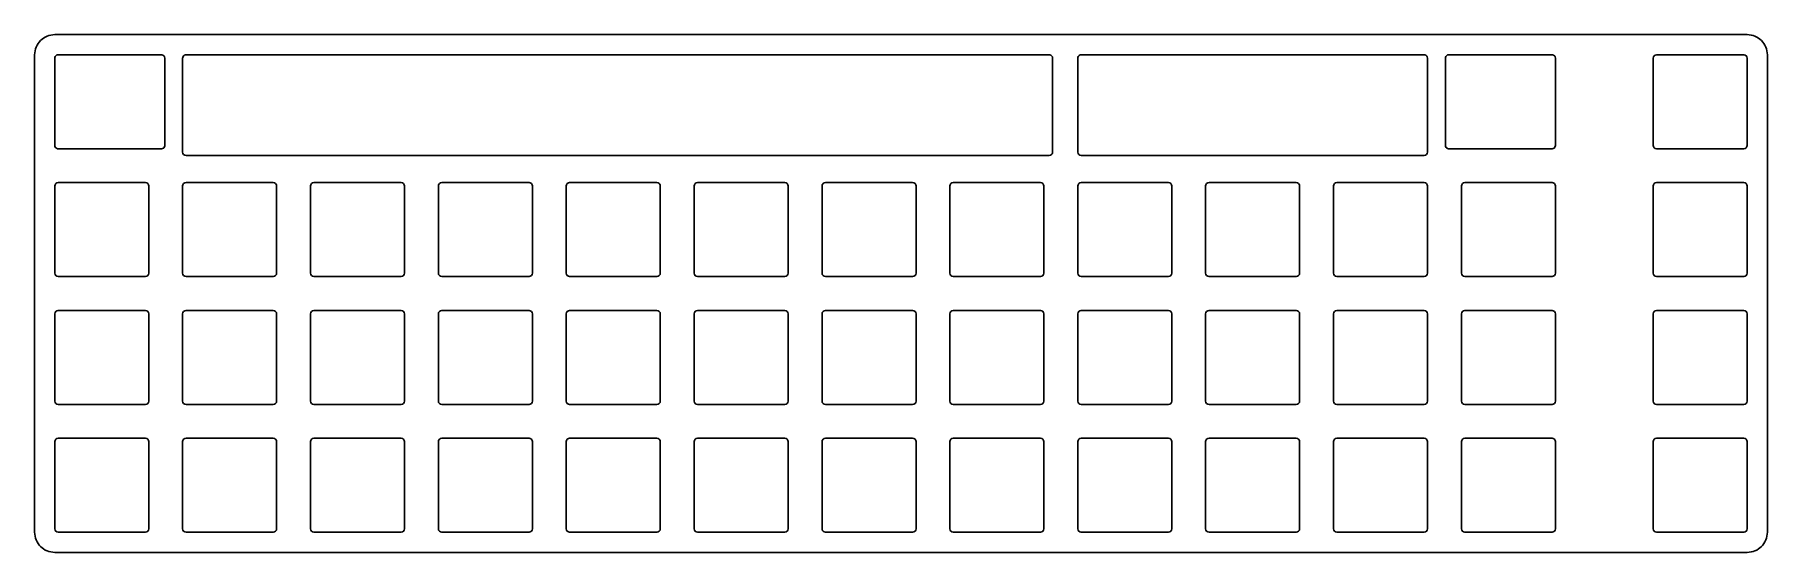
# Model space of a CAD drawing. Header units: millimetres. Extents: x -263 to -5, y 110 to 187.
import ezdxf

# ---------------------------------------------------------------- set-up
doc = ezdxf.new("R2010")
doc.units = ezdxf.units.MM
doc.layers.get('0').update_dxf_attribs({"linetype": 'CONTINUOUS'})

msp = doc.modelspace()

# ---------------------------------------------------------------- linework, layer by layer
for points in [[(-262.76, 184.18, -0.414214), (-259.76, 187.18), (-7.63, 187.18, -0.414214), (-4.63, 184.18), (-4.63, 113.03, -0.414214), (-7.63, 110.03), (-259.76, 110.03, -0.414214), (-262.76, 113.03)], [(-240.21, 169.18), (-111.61, 169.18), (-111.44, 169.21), (-111.31, 169.28), (-111.26, 169.33), (-111.17, 169.44), (-111.12, 169.59), (-111.11, 169.68), (-111.11, 183.68), (-111.14, 183.86), (-111.22, 183.99), (-111.26, 184.04), (-111.38, 184.12), (-111.52, 184.17), (-111.61, 184.18), (-240.21, 184.18), (-240.38, 184.15), (-240.51, 184.08), (-240.56, 184.04), (-240.65, 183.92), (-240.7, 183.77), (-240.71, 183.68), (-240.71, 169.68, 0.414214)], [(-107.36, 183.68), (-107.36, 169.68, 0.414214), (-106.86, 169.18), (-55.76, 169.18, 0.414214), (-55.26, 169.68), (-55.26, 183.68), (-55.29, 183.86), (-55.36, 183.99), (-55.4, 184.04), (-55.52, 184.12), (-55.67, 184.17), (-55.76, 184.18), (-106.86, 184.18), (-107.03, 184.15), (-107.16, 184.08), (-107.21, 184.04), (-107.3, 183.92), (-107.35, 183.77)], [(-21.63, 183.68, -0.414214), (-21.13, 184.18), (-8.13, 184.18, -0.414214), (-7.63, 183.68), (-7.63, 170.68, -0.414214), (-8.13, 170.18), (-21.13, 170.18, -0.414214), (-21.63, 170.68)], [(-259.26, 151.13, -0.414214), (-259.76, 151.63), (-259.76, 164.63, -0.414214), (-259.26, 165.13), (-246.26, 165.13, -0.414214), (-245.76, 164.63), (-245.76, 151.63, -0.414214), (-246.26, 151.13)], [(-240.21, 151.13, -0.414214), (-240.71, 151.63), (-240.71, 164.63, -0.414214), (-240.21, 165.13), (-227.21, 165.13, -0.414214), (-226.71, 164.63), (-226.71, 151.63, -0.414214), (-227.21, 151.13)], [(-221.66, 164.63, -0.414214), (-221.16, 165.13), (-208.16, 165.13, -0.414214), (-207.66, 164.63), (-207.66, 151.63, -0.414214), (-208.16, 151.13), (-221.16, 151.13, -0.414214), (-221.66, 151.63)], [(-202.11, 151.13, -0.414214), (-202.61, 151.63), (-202.61, 164.63, -0.414214), (-202.11, 165.13), (-189.11, 165.13, -0.414214), (-188.61, 164.63), (-188.61, 151.63, -0.414214), (-189.11, 151.13)], [(-169.56, 151.63, -0.414214), (-170.06, 151.13), (-183.06, 151.13, -0.414214), (-183.56, 151.63), (-183.56, 164.63, -0.414214), (-183.06, 165.13), (-170.06, 165.13, -0.414214), (-169.56, 164.63)], [(-164.01, 151.13, -0.414214), (-164.51, 151.63), (-164.51, 164.63, -0.414214), (-164.01, 165.13), (-151.01, 165.13, -0.414214), (-150.51, 164.63), (-150.51, 151.63, -0.414214), (-151.01, 151.13)], [(-144.96, 151.13, -0.414214), (-145.46, 151.63), (-145.46, 164.63, -0.414214), (-144.96, 165.13), (-131.96, 165.13, -0.414214), (-131.46, 164.63), (-131.46, 151.63, -0.414214), (-131.96, 151.13)], [(-112.91, 165.13, -0.414214), (-112.41, 164.63), (-112.41, 151.63, -0.414214), (-112.91, 151.13), (-125.91, 151.13, -0.414214), (-126.41, 151.63), (-126.41, 164.63, -0.414214), (-125.91, 165.13)], [(-106.86, 151.13, -0.414214), (-107.36, 151.63), (-107.36, 164.63, -0.414214), (-106.86, 165.13), (-93.86, 165.13, -0.414214), (-93.36, 164.63), (-93.36, 151.63, -0.414214), (-93.86, 151.13)], [(-88.31, 164.63, -0.414214), (-87.81, 165.13), (-74.81, 165.13, -0.414214), (-74.31, 164.63), (-74.31, 151.63, -0.414214), (-74.81, 151.13), (-87.81, 151.13, -0.414214), (-88.31, 151.63)], [(-69.26, 164.63, -0.414214), (-68.76, 165.13), (-55.76, 165.13, -0.414214), (-55.26, 164.63), (-55.26, 151.63, -0.414214), (-55.76, 151.13), (-68.76, 151.13, -0.414214), (-69.26, 151.63)], [(-49.71, 151.13, -0.414214), (-50.21, 151.63), (-50.21, 164.63, -0.414214), (-49.71, 165.13), (-36.71, 165.13, -0.414214), (-36.21, 164.63), (-36.21, 151.63, -0.414214), (-36.71, 151.13)], [(-21.63, 164.63, -0.414214), (-21.13, 165.13), (-8.13, 165.13, -0.414214), (-7.63, 164.63), (-7.63, 151.63, -0.414214), (-8.13, 151.13), (-21.13, 151.13, -0.414214), (-21.63, 151.63)], [(-246.26, 146.08, -0.414214), (-245.76, 145.58), (-245.76, 132.58, -0.414214), (-246.26, 132.08), (-259.26, 132.08, -0.414214), (-259.76, 132.58), (-259.76, 145.58, -0.414214), (-259.26, 146.08)], [(-227.21, 146.08, -0.414214), (-226.71, 145.58), (-226.71, 132.58, -0.414214), (-227.21, 132.08), (-240.21, 132.08, -0.414214), (-240.71, 132.58), (-240.71, 145.58, -0.414214), (-240.21, 146.08)], [(-221.16, 132.08, -0.414214), (-221.66, 132.58), (-221.66, 145.58, -0.414214), (-221.16, 146.08), (-208.16, 146.08, -0.414214), (-207.66, 145.58), (-207.66, 132.58, -0.414214), (-208.16, 132.08)], [(-188.61, 132.58, -0.414214), (-189.11, 132.08), (-202.11, 132.08, -0.414214), (-202.61, 132.58), (-202.61, 145.58, -0.414214), (-202.11, 146.08), (-189.11, 146.08, -0.414214), (-188.61, 145.58)], [(-170.06, 146.08, -0.414214), (-169.56, 145.58), (-169.56, 132.58, -0.414214), (-170.06, 132.08), (-183.06, 132.08, -0.414214), (-183.56, 132.58), (-183.56, 145.58, -0.414214), (-183.06, 146.08)], [(-151.01, 146.08, -0.414214), (-150.51, 145.58), (-150.51, 132.58, -0.414214), (-151.01, 132.08), (-164.01, 132.08, -0.414214), (-164.51, 132.58), (-164.51, 145.58, -0.414214), (-164.01, 146.08)], [(-131.46, 132.58, -0.414214), (-131.96, 132.08), (-144.96, 132.08, -0.414214), (-145.46, 132.58), (-145.46, 145.58, -0.414214), (-144.96, 146.08), (-131.96, 146.08, -0.414214), (-131.46, 145.58)], [(-125.91, 132.08, -0.414214), (-126.41, 132.58), (-126.41, 145.58, -0.414214), (-125.91, 146.08), (-112.91, 146.08, -0.414214), (-112.41, 145.58), (-112.41, 132.58, -0.414214), (-112.91, 132.08)], [(-106.86, 132.08, -0.414214), (-107.36, 132.58), (-107.36, 145.58, -0.414214), (-106.86, 146.08), (-93.86, 146.08, -0.414214), (-93.36, 145.58), (-93.36, 132.58, -0.414214), (-93.86, 132.08)], [(-74.31, 132.58, -0.414214), (-74.81, 132.08), (-87.81, 132.08, -0.414214), (-88.31, 132.58), (-88.31, 145.58, -0.414214), (-87.81, 146.08), (-74.81, 146.08, -0.414214), (-74.31, 145.58)], [(-55.76, 146.08, -0.414214), (-55.26, 145.58), (-55.26, 132.58, -0.414214), (-55.76, 132.08), (-68.76, 132.08, -0.414214), (-69.26, 132.58), (-69.26, 145.58, -0.414214), (-68.76, 146.08)], [(-49.71, 132.08, -0.414214), (-50.21, 132.58), (-50.21, 145.58, -0.414214), (-49.71, 146.08), (-36.71, 146.08, -0.414214), (-36.21, 145.58), (-36.21, 132.58, -0.414214), (-36.71, 132.08)], [(-8.13, 146.08, -0.414214), (-7.63, 145.58), (-7.63, 132.58, -0.414214), (-8.13, 132.08), (-21.13, 132.08, -0.414214), (-21.63, 132.58), (-21.63, 145.58, -0.414214), (-21.13, 146.08)], [(-259.26, 113.03, -0.414214), (-259.76, 113.53), (-259.76, 126.53, -0.414214), (-259.26, 127.03), (-246.26, 127.03, -0.414214), (-245.76, 126.53), (-245.76, 113.53, -0.414214), (-246.26, 113.03)], [(-240.21, 113.03, -0.414214), (-240.71, 113.53), (-240.71, 126.53, -0.414214), (-240.21, 127.03), (-227.21, 127.03, -0.414214), (-226.71, 126.53), (-226.71, 113.53, -0.414214), (-227.21, 113.03)], [(-221.66, 126.53, -0.414214), (-221.16, 127.03), (-208.16, 127.03, -0.414214), (-207.66, 126.53), (-207.66, 113.53, -0.414214), (-208.16, 113.03), (-221.16, 113.03, -0.414214), (-221.66, 113.53)], [(-202.61, 126.53, -0.414214), (-202.11, 127.03), (-189.11, 127.03, -0.414214), (-188.61, 126.53), (-188.61, 113.53, -0.414214), (-189.11, 113.03), (-202.11, 113.03, -0.414214), (-202.61, 113.53)], [(-183.06, 113.03, -0.414214), (-183.56, 113.53), (-183.56, 126.53, -0.414214), (-183.06, 127.03), (-170.06, 127.03, -0.414214), (-169.56, 126.53), (-169.56, 113.53, -0.414214), (-170.06, 113.03)], [(-151.01, 127.03, -0.414214), (-150.51, 126.53), (-150.51, 113.53, -0.414214), (-151.01, 113.03), (-164.01, 113.03, -0.414214), (-164.51, 113.53), (-164.51, 126.53, -0.414214), (-164.01, 127.03)], [(-131.46, 113.53, -0.414214), (-131.96, 113.03), (-144.96, 113.03, -0.414214), (-145.46, 113.53), (-145.46, 126.53, -0.414214), (-144.96, 127.03), (-131.96, 127.03, -0.414214), (-131.46, 126.53)], [(-112.91, 127.03, -0.414214), (-112.41, 126.53), (-112.41, 113.53, -0.414214), (-112.91, 113.03), (-125.91, 113.03, -0.414214), (-126.41, 113.53), (-126.41, 126.53, -0.414214), (-125.91, 127.03)], [(-107.36, 126.53, -0.414214), (-106.86, 127.03), (-93.86, 127.03, -0.414214), (-93.36, 126.53), (-93.36, 113.53, -0.414214), (-93.86, 113.03), (-106.86, 113.03, -0.414214), (-107.36, 113.53)], [(-87.81, 113.03, -0.414214), (-88.31, 113.53), (-88.31, 126.53, -0.414214), (-87.81, 127.03), (-74.81, 127.03, -0.414214), (-74.31, 126.53), (-74.31, 113.53, -0.414214), (-74.81, 113.03)], [(-55.26, 113.53, -0.414214), (-55.76, 113.03), (-68.76, 113.03, -0.414214), (-69.26, 113.53), (-69.26, 126.53, -0.414214), (-68.76, 127.03), (-55.76, 127.03, -0.414214), (-55.26, 126.53)], [(-36.21, 113.53, -0.414214), (-36.71, 113.03), (-49.71, 113.03, -0.414214), (-50.21, 113.53), (-50.21, 126.53, -0.414214), (-49.71, 127.03), (-36.71, 127.03, -0.414214), (-36.21, 126.53)], [(-21.63, 126.53, -0.414214), (-21.13, 127.03), (-8.13, 127.03, -0.414214), (-7.63, 126.53), (-7.63, 113.53, -0.414214), (-8.13, 113.03), (-21.13, 113.03, -0.414214), (-21.63, 113.53)]]:
    msp.add_lwpolyline(points, format="xyb", close=True)
for points in [[(-243.38, 183.68), (-243.41, 183.86), (-243.48, 183.99), (-243.52, 184.04), (-243.64, 184.12), (-243.79, 184.17), (-243.88, 184.18), (-259.26, 184.18), (-259.43, 184.15), (-259.56, 184.08), (-259.61, 184.04), (-259.7, 183.92), (-259.75, 183.77), (-259.76, 183.68), (-259.76, 170.68), (-259.73, 170.51), (-259.66, 170.38), (-259.61, 170.33), (-259.5, 170.24), (-259.35, 170.19), (-259.26, 170.18), (-243.88, 170.18), (-243.71, 170.21), (-243.58, 170.28), (-243.52, 170.33), (-243.44, 170.45), (-243.38, 170.59), (-243.38, 170.68)], [(-36.41, 170.28), (-36.35, 170.33), (-36.27, 170.45), (-36.21, 170.59), (-36.21, 170.68), (-36.21, 183.68), (-36.24, 183.86), (-36.31, 183.99), (-36.35, 184.04), (-36.47, 184.12), (-36.62, 184.17), (-36.71, 184.18), (-52.09, 184.18), (-52.26, 184.15), (-52.39, 184.08), (-52.44, 184.04), (-52.53, 183.92), (-52.58, 183.77), (-52.59, 183.68), (-52.59, 170.68), (-52.56, 170.51), (-52.49, 170.38), (-52.44, 170.33), (-52.33, 170.24), (-52.18, 170.19), (-52.09, 170.18), (-36.71, 170.18), (-36.54, 170.21)]]:
    msp.add_lwpolyline(points, close=True)

doc.saveas('drawing.dxf')
